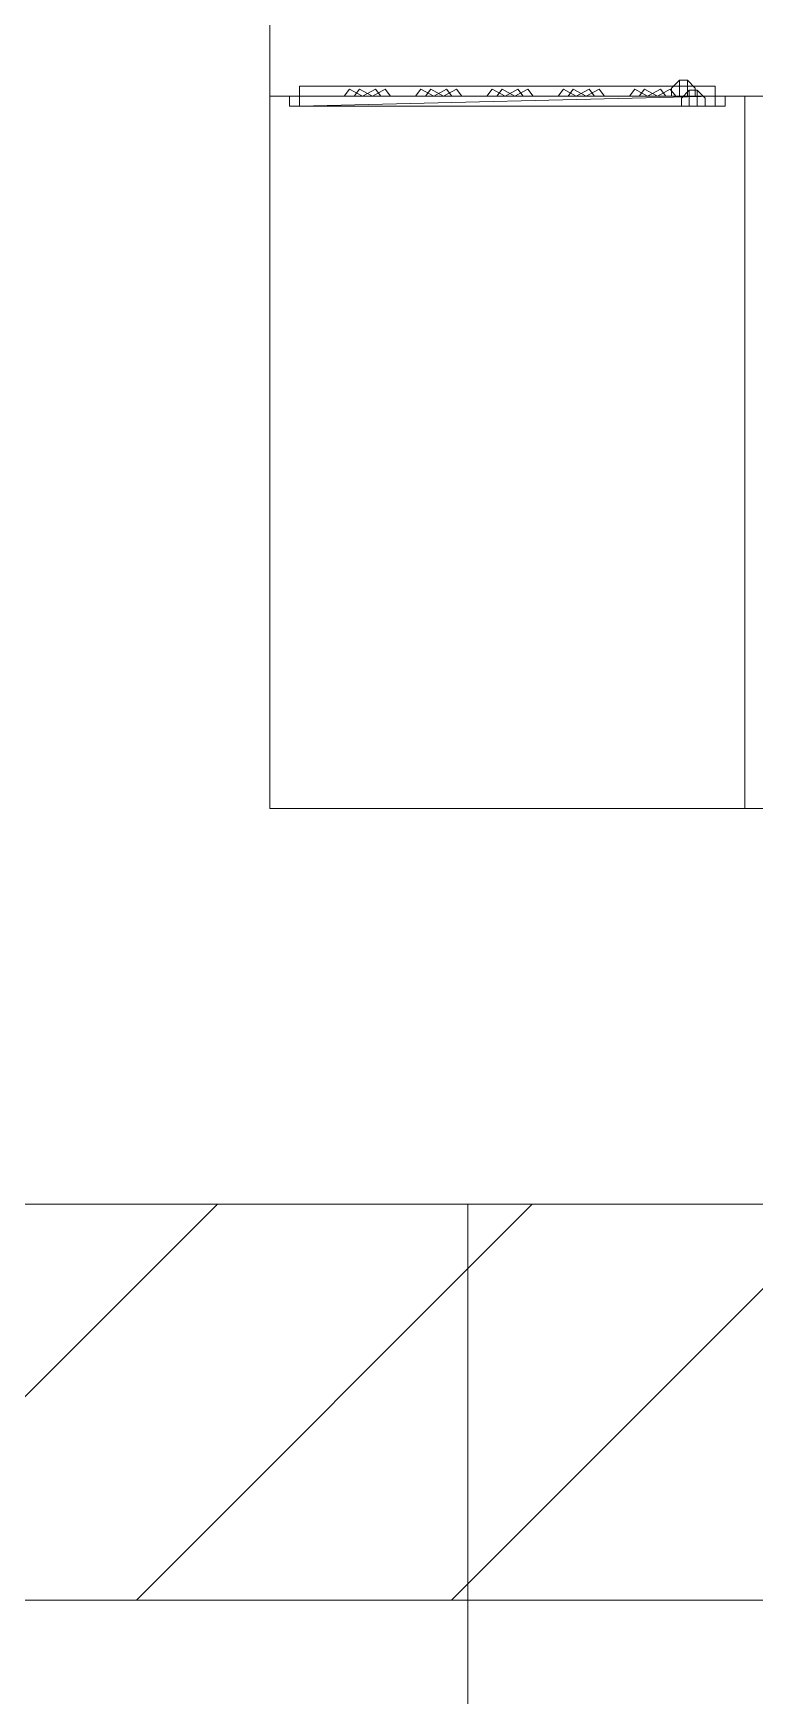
# Model space of a CAD drawing. Header units: inches. Extents: x 1913 to 24953, y -2945 to 1064.
# Drawn here: x 18458.99 to 18477.22, y -227 to -184.99 of the extents above; entities that cross this region are included whole.
import ezdxf

# ---------------------------------------------------------------- set-up
doc = ezdxf.new("R2010")
doc.units = ezdxf.units.IN
doc.header["$MEASUREMENT"] = 0
for name, color, linetype, lineweight in [('A-WALL', 113, 'Continuous', 13), ('G-IMPT', 8, 'Continuous', 9), ('Q-SPCQ', 91, 'Continuous', 9)]:
    doc.layers.add(name, color=color, linetype=linetype, lineweight=lineweight)

# ---------------------------------------------------------------- blocks, each defined once
blk = doc.blocks.new('Locker_Block_-_small_296 - 12ZLKR06_dwg-421959-FloorPlan')
at = {"layer": 'G-IMPT'}
for p, q in [((0, 36), (18, 36)), ((0, 36), (0, 24)), ((18, 36), (0, 36)), ((0, 36), (0, 24)), ((0, 24), (0, 36)), ((0, 36), (0, 36)), ((0, 36), (0, 24)), ((18, 36), (0, 36)), ((18, 36), (0, 36)), ((0, 36), (0, 36)), ((18, 36), (18, 24)), ((18, 36), (18, 24)), ((18, 36), (18, 36)), ((18, 36), (18, 36)), ((18, 36), (18, 35.5)), ((18, 36), (18, 35.5)), ((17.75, 35.5), (18, 35.5)), ((17.75, 35.5), (17.75, 24.5)), ((17.75, 24.5), (17.75, 35.5)), ((17.75, 35.5), (18, 35.5)), ((17.75, 35.25), (17.75, 35.5)), ((17.75, 35.5), (17.75, 24.5)), ((17.75, 35.5), (17.75, 35.25)), ((17.75, 35.5), (17.75, 35.25)), ((17.75, 35.25), (17.75, 35.5)), ((17.75, 35.25), (17.75, 35.5)), ((17.75, 35.5), (17.75, 35.25)), ((17.75, 35.5), (17.75, 35.25)), ((17.75, 35.5), (17.75, 35.25)), ((17.75, 35.25), (17.75, 35.5)), ((17.75, 35.25), (17.75, 35.5)), ((17.75, 35.25), (17.75, 35.5)), ((17.75, 35.5), (17.75, 35.25)), ((17.75, 35.5), (17.75, 35.25)), ((17.75, 35.25), (17.75, 35.5)), ((17.75, 35.5), (17.75, 24.5)), ((17.75, 35.5), (17.75, 24.5)), ((17.75, 35.5), (17.75, 24.5)), ((17.75, 35.5), (17.75, 35.25)), ((17.75, 35.5), (17.75, 35.25)), ((17.75, 35.5), (17.75, 24.5)), ((17.75, 24.5), (17.75, 35.5)), ((17.75, 35.5), (17.75, 24.5)), ((17.75, 24.5), (17.75, 35.5)), ((17.75, 24.5), (17.75, 35.5)), ((17.75, 24.5), (17.75, 35.5)), ((17.75, 35.5), (17.75, 35.25)), ((17.75, 35.5), (17.75, 35.25)), ((17.75, 35.5), (17.75, 24.5)), ((17.75, 35.5), (17.75, 24.5)), ((17.75, 35.25), (17.75, 35.5)), ((17.75, 35.5), (17.75, 35.5)), ((17.75, 35.5), (17.75, 35.25)), ((17.75, 35.5), (17.75, 35.25)), ((17.75, 35.5), (17.75, 35.5)), ((17.75, 35.5), (17.75, 35.25)), ((17.75, 35.25), (17.75, 35.5)), ((17.75, 35.5), (17.75, 35.5)), ((17.75, 35.5), (17.75, 35.25)), ((17.75, 35.25), (17.75, 35.5)), ((17.75, 35.25), (17.75, 35.5)), ((17.75, 35.5), (17.75, 35.5)), ((17.75, 35.25), (17.75, 35.5)), ((17.75, 35.25), (17.75, 35.5)), ((17.75, 35.5), (17.75, 35.5)), ((17.75, 35.5), (17.75, 35.5)), ((17.75, 35.5), (17.75, 35.25)), ((17.75, 35.25), (17.75, 35.5)), ((17.75, 35.5), (18, 35.5)), ((17.75, 35.5), (17.75, 35.5)), ((17.75, 35.5), (17.75, 35.5)), ((17.75, 35.5), (18, 35.5)), ((17.75, 35.5), (18, 35.5)), ((17.75, 35.5), (17.75, 35.5)), ((18, 35.5), (17.75, 35.5)), ((17.75, 35.5), (17.75, 35.5)), ((17.75, 35.5), (18, 35.5)), ((17.75, 35.5), (18, 35.5)), ((17.75, 35.5), (18, 35.5)), ((17.75, 35.5), (17.75, 35.5)), ((17.75, 35.5), (18, 35.5)), ((17.75, 35.5), (17.75, 35.5)), ((18, 35.5), (17.75, 35.5)), ((18, 35.5), (17.75, 35.5)), ((18, 35.5), (18, 24.5)), ((18, 35.5), (18, 24.5)), ((18, 35.5), (18, 35.5)), ((18, 35.5), (18, 35.5)), ((18, 35.5), (18, 35.5)), ((18, 35.5), (18, 35.5)), ((18, 35.5), (18, 35.5)), ((18, 35.5), (18, 35.5)), ((18, 35.5), (18, 35.5)), ((18, 35.5), (18, 24.5)), ((18, 35.5), (18, 24.5)), ((18, 35.5), (18, 35.5)), ((18, 35.5), (18, 24.5)), ((18, 35.5), (18, 24.5)), ((18, 35.5), (18, 35.5)), ((17.75, 24.75), (17.75, 35.25)), ((18, 35.25), (17.75, 35.25)), ((17.75, 24.75), (17.75, 35.25)), ((18, 35.25), (17.75, 35.25)), ((17.75, 24.75), (17.75, 35.25)), ((17.75, 35.25), (18, 35.25)), ((17.75, 35.25), (17.75, 24.75)), ((17.75, 35.25), (18, 35.25)), ((17.75, 24.75), (17.75, 35.25)), ((18, 35.25), (17.75, 35.25)), ((17.75, 24.75), (17.75, 35.25)), ((17.75, 35.25), (18, 35.25)), ((17.75, 35.25), (17.75, 24.75)), ((17.75, 35.25), (18, 35.25)), ((17.75, 35.25), (17.75, 24.75)), ((17.75, 35.25), (18, 35.25)), ((18, 35.25), (17.75, 35.25)), ((17.75, 24.75), (17.75, 35.25)), ((17.75, 24.75), (17.75, 35.25)), ((17.75, 35.25), (18, 35.25)), ((18, 35.25), (17.75, 35.25)), ((17.75, 35.25), (17.75, 24.75)), ((17.75, 35.25), (17.75, 24.75)), ((17.75, 35.25), (18, 35.25)), ((17.75, 24.75), (17.75, 35.25)), ((17.75, 35.25), (18, 35.25)), ((17.75, 35.25), (17.75, 24.75)), ((17.75, 35.25), (18, 24.75)), ((17.75, 35.25), (18, 24.75)), ((17.75, 35.25), (18, 35.25)), ((17.75, 24.75), (17.75, 35.25)), ((17.75, 24.75), (17.75, 35.25)), ((17.75, 24.75), (17.75, 35.25)), ((17.75, 24.75), (17.75, 35.25)), ((17.75, 24.75), (17.75, 35.25)), ((17.75, 24.75), (17.75, 35.25)), ((17.75, 24.75), (17.75, 35.25)), ((17.75, 35.25), (17.75, 24.75)), ((17.75, 35.25), (17.75, 24.75)), ((17.75, 24.75), (17.75, 35.25)), ((17.75, 35.25), (17.75, 24.75)), ((17.75, 35.25), (17.75, 24.75)), ((17.75, 24.75), (17.75, 35.25)), ((17.75, 24.75), (17.75, 35.25)), ((17.75, 35.25), (17.75, 24.75)), ((17.75, 35.25), (17.75, 35.25)), ((17.75, 35.25), (17.75, 35.25)), ((17.75, 35.25), (17.75, 35.25)), ((17.75, 35.25), (17.75, 35.25)), ((17.75, 35.25), (17.75, 35.25)), ((17.75, 35.25), (17.75, 35.25)), ((18, 35.25), (17.75, 35.25)), ((18, 35.25), (17.75, 35.25)), ((17.75, 35.25), (17.75, 35.25)), ((18, 35.25), (17.75, 35.25)), ((17.75, 35.25), (17.75, 35.25)), ((17.75, 35.25), (18, 35.25)), ((18, 35.25), (17.75, 35.25)), ((17.75, 35.25), (17.75, 35.25)), ((17.75, 35.25), (18, 35.25)), ((18, 35.25), (17.75, 35.25)), ((18, 35.25), (17.75, 35.25)), ((17.75, 35.25), (17.75, 35.25)), ((18, 35.25), (17.75, 35.25)), ((17.75, 35.25), (17.75, 35.25)), ((17.75, 35.25), (18, 35.25)), ((18, 35.25), (17.75, 35.25)), ((18, 35.25), (17.75, 35.25)), ((17.75, 35.25), (17.75, 35.25)), ((18.25, 35.25), (18, 35.25)), ((18, 35.25), (18, 24.75)), ((18, 24.75), (18, 35.25)), ((18, 24.75), (18, 35.25)), ((18, 24.75), (18, 35.25)), ((18, 24.75), (18, 35.25)), ((18, 24.75), (18, 35.25)), ((18, 24.75), (18, 35.25)), ((18, 24.75), (18, 35.25)), ((18, 24.75), (18, 35.25)), ((18, 35.25), (18, 24.75)), ((18, 24.75), (18, 35.25)), ((18, 35.25), (18, 24.75)), ((18, 24.75), (18, 35.25)), ((18, 24.75), (18, 35.25)), ((18, 24.75), (18, 35.25)), ((18, 35.25), (18, 35.25)), ((18, 35.25), (18, 35.25)), ((18, 35.25), (18, 35.25)), ((18, 35.25), (18, 35.25)), ((18, 35.25), (18, 35.25)), ((18, 35.25), (18, 35.25)), ((18, 35.25), (18, 24.75)), ((18, 35.25), (18, 35.25)), ((18, 24.75), (18, 35.25)), ((18, 24.75), (18, 35.25)), ((18, 24.75), (18, 35.25)), ((18, 35.25), (18, 35.25)), ((18, 35.25), (18, 24.75)), ((18, 35.25), (18, 35.25)), ((18, 24.75), (18, 35.25)), ((18, 24.75), (18, 35.25)), ((18, 24.75), (18, 35.25)), ((18, 35.25), (18, 35.25)), ((18, 24.75), (18, 35.25)), ((18, 24.75), (18, 35.25)), ((18, 35.25), (18, 35.25)), ((18, 24.75), (18, 35.25)), ((18, 24.75), (18, 35.25)), ((18, 35.25), (18, 35.25)), ((18.25, 24.75), (18.25, 35.25)), ((18, 33.656), (18, 34.116)), ((18, 33.656), (18, 34.116)), ((18, 34.116), (18.181, 33.982)), ((18, 34.116), (18.181, 33.982)), ((18, 33.656), (18, 34.116)), ((18.181, 33.982), (18, 34.116)), ((18, 34.116), (18.181, 33.982)), ((18, 34.116), (18, 33.656)), ((18.181, 33.982), (18, 34.116)), ((18.181, 33.982), (18, 34.116)), ((18, 33.656), (18, 34.116)), ((18, 34.116), (18, 33.656)), ((18, 33.656), (18, 34.116)), ((18.181, 33.982), (18, 34.116)), ((18, 34.116), (18.181, 33.982)), ((18, 34.116), (18, 33.656)), ((18.181, 33.982), (18, 34.116)), ((18.181, 33.982), (18, 34.116)), ((18, 34.116), (18, 34.116)), ((18, 34.116), (18.181, 33.982)), ((18, 34.116), (18, 34.116)), ((18.181, 33.982), (18, 34.116)), ((18, 34.116), (18.181, 33.982)), ((18, 34.116), (18, 34.116)), ((18.181, 33.982), (18, 34.116)), ((18.181, 33.982), (18, 34.116)), ((18.181, 33.982), (18, 34.116)), ((18, 34.116), (18, 34.116)), ((18, 33.656), (18.181, 33.982)), ((18, 33.656), (18.181, 33.982)), ((18, 33.656), (18.181, 33.982)), ((18.181, 33.982), (18, 33.656)), ((18.181, 33.982), (18, 33.656)), ((18.181, 33.982), (18, 33.656)), ((18, 33.656), (18.181, 33.982)), ((18.181, 33.982), (18, 33.656)), ((18, 33.407), (18, 33.866)), ((18, 33.866), (18.181, 33.732)), ((18, 33.866), (18.181, 33.732)), ((18, 33.866), (18, 33.407)), ((18, 33.407), (18, 33.866)), ((18.181, 33.732), (18, 33.866)), ((18, 33.866), (18.181, 33.732)), ((18, 33.866), (18, 33.407)), ((18.181, 33.732), (18, 33.866)), ((18.181, 33.732), (18, 33.866)), ((18, 33.866), (18, 33.866)), ((18, 33.866), (18.181, 33.732)), ((18, 33.866), (18, 33.866)), ((18.181, 33.732), (18, 33.866)), ((18, 33.407), (18.181, 33.732)), ((18.181, 33.732), (18, 33.407)), ((18, 33.407), (18.181, 33.732)), ((18.181, 33.732), (18, 33.407)), ((18, 33.196), (18, 33.656)), ((18, 33.196), (18, 33.656)), ((18, 33.656), (18, 33.196)), ((18, 33.196), (18, 33.656)), ((18, 33.656), (18, 33.196)), ((18, 33.656), (18, 33.196)), ((18, 33.656), (18, 33.196)), ((18, 33.656), (18, 33.196)), ((18.181, 33.331), (18, 33.656)), ((18.181, 33.331), (18, 33.656)), ((18, 33.656), (18.181, 33.331)), ((18, 33.656), (18.181, 33.331)), ((18, 33.656), (18.181, 33.331)), ((18, 33.656), (18.181, 33.331)), ((18, 33.656), (18.181, 33.331)), ((18, 33.656), (18.181, 33.331)), ((18, 33.656), (18, 33.656)), ((18, 33.656), (18, 33.656)), ((18, 33.656), (18, 33.656)), ((18, 33.656), (18, 33.656)), ((18.181, 33.982), (18.181, 33.982)), ((18.181, 33.982), (18.181, 33.982)), ((18.181, 33.982), (18.181, 33.982)), ((18.181, 33.982), (18.181, 33.982)), ((18.181, 33.982), (18.181, 33.982)), ((18.181, 33.982), (18.181, 33.982)), ((18.181, 33.982), (18.181, 33.982)), ((18.181, 33.982), (18.181, 33.982)), ((18.181, 33.732), (18.181, 33.732)), ((18.181, 33.732), (18.181, 33.732)), ((18.181, 33.732), (18.181, 33.732)), ((18.181, 33.732), (18.181, 33.732)), ((18, 33.407), (18, 32.946)), ((18, 32.946), (18, 33.407)), ((18, 33.407), (18, 32.946)), ((18, 32.946), (18, 33.407)), ((18, 33.407), (18.181, 33.082)), ((18.181, 33.082), (18, 33.407)), ((18, 33.407), (18.181, 33.082)), ((18, 33.407), (18.181, 33.082)), ((18, 33.407), (18, 33.407)), ((18, 33.407), (18, 33.407)), ((18, 33.196), (18.181, 33.331)), ((18, 33.196), (18.181, 33.331)), ((18, 33.196), (18.181, 33.331)), ((18.181, 33.331), (18, 33.196)), ((18, 33.196), (18.181, 33.331)), ((18.181, 33.331), (18, 33.196)), ((18, 33.196), (18.181, 33.331)), ((18.181, 33.331), (18, 33.196)), ((18.181, 33.331), (18, 33.196)), ((18.181, 33.331), (18, 33.196)), ((18, 33.196), (18.181, 33.331)), ((18.181, 33.331), (18, 33.196)), ((18, 33.196), (18.181, 33.331)), ((18.181, 33.331), (18, 33.196)), ((18.181, 33.331), (18, 33.196)), ((18.181, 33.331), (18, 33.196)), ((18, 33.196), (18, 33.196)), ((18, 33.196), (18, 33.196)), ((18, 33.196), (18, 33.196)), ((18, 33.196), (18, 33.196)), ((18.181, 33.331), (18.181, 33.331)), ((18.181, 33.331), (18.181, 33.331)), ((18.181, 33.331), (18.181, 33.331)), ((18.181, 33.331), (18.181, 33.331)), ((18.181, 33.331), (18.181, 33.331)), ((18.181, 33.331), (18.181, 33.331)), ((18.181, 33.331), (18.181, 33.331)), ((18.181, 33.331), (18.181, 33.331)), ((18, 32.946), (18.181, 33.082)), ((18.181, 33.082), (18, 32.946)), ((18, 32.946), (18.181, 33.082)), ((18, 32.946), (18.181, 33.082)), ((18, 32.946), (18.181, 33.082)), ((18.181, 33.082), (18, 32.946)), ((18.181, 33.082), (18, 32.946)), ((18.181, 33.082), (18, 32.946)), ((18, 32.946), (18, 32.946)), ((18, 32.946), (18, 32.946)), ((18.181, 33.082), (18.181, 33.082)), ((18.181, 33.082), (18.181, 33.082)), ((18.181, 33.082), (18.181, 33.082)), ((18.181, 33.082), (18.181, 33.082)), ((18, 31.856), (18, 32.316)), ((18, 31.856), (18, 32.316)), ((18, 32.316), (18.181, 32.182)), ((18, 32.316), (18.181, 32.182)), ((18, 32.316), (18.181, 32.182)), ((18, 32.316), (18, 31.856)), ((18.181, 32.182), (18, 32.316)), ((18, 32.316), (18, 31.856)), ((18, 32.316), (18.181, 32.182)), ((18, 32.316), (18, 31.856)), ((18, 32.316), (18.181, 32.182)), ((18, 32.316), (18, 31.856)), ((18, 32.316), (18.181, 32.182)), ((18, 32.316), (18, 31.856)), ((18.181, 32.182), (18, 32.316)), ((18, 32.316), (18, 31.856)), ((18, 32.316), (18.181, 32.182)), ((18, 32.316), (18, 32.316)), ((18.181, 32.182), (18, 32.316)), ((18, 32.316), (18.181, 32.182)), ((18, 32.316), (18, 32.316)), ((18.181, 32.182), (18, 32.316)), ((18, 32.316), (18.181, 32.182)), ((18, 32.316), (18, 32.316)), ((18.181, 32.182), (18, 32.316)), ((18.181, 32.182), (18, 32.316)), ((18.181, 32.182), (18, 32.316)), ((18, 32.316), (18, 32.316)), ((18, 31.856), (18.181, 32.182)), ((18, 31.856), (18.181, 32.182)), ((18.181, 32.182), (18, 31.856)), ((18.181, 32.182), (18, 31.856)), ((18.181, 32.182), (18, 31.856)), ((18.181, 32.182), (18, 31.856)), ((18.181, 32.182), (18, 31.856)), ((18.181, 32.182), (18, 31.856)), ((18, 32.066), (18, 31.607)), ((18, 32.066), (18.181, 31.932)), ((18, 31.607), (18, 32.066)), ((18.181, 31.932), (18, 32.066)), ((18, 32.066), (18.181, 31.932)), ((18, 32.066), (18, 31.607)), ((18.181, 31.932), (18, 32.066)), ((18, 32.066), (18, 31.607)), ((18, 32.066), (18, 32.066)), ((18, 32.066), (18.181, 31.932)), ((18, 32.066), (18.181, 31.932)), ((18, 32.066), (18, 32.066)), ((18, 32.066), (18.181, 31.932)), ((18, 32.066), (18.181, 31.932)), ((18, 31.607), (18.181, 31.932)), ((18, 31.607), (18.181, 31.932)), ((18.181, 31.932), (18, 31.607)), ((18.181, 31.932), (18, 31.607)), ((18.181, 32.182), (18.181, 32.182)), ((18.181, 32.182), (18.181, 32.182)), ((18.181, 32.182), (18.181, 32.182)), ((18.181, 32.182), (18.181, 32.182)), ((18.181, 32.182), (18.181, 32.182)), ((18.181, 32.182), (18.181, 32.182)), ((18.181, 32.182), (18.181, 32.182)), ((18.181, 32.182), (18.181, 32.182)), ((18.181, 31.932), (18.181, 31.932)), ((18.181, 31.932), (18.181, 31.932)), ((18.181, 31.932), (18.181, 31.932)), ((18.181, 31.932), (18.181, 31.932)), ((18, 31.396), (18, 31.856)), ((18, 31.396), (18, 31.856)), ((18, 31.396), (18, 31.856)), ((18, 31.856), (18, 31.396)), ((18, 31.396), (18, 31.856)), ((18, 31.396), (18, 31.856)), ((18, 31.396), (18, 31.856)), ((18, 31.856), (18, 31.396)), ((18.181, 31.531), (18, 31.856)), ((18, 31.856), (18.181, 31.531)), ((18, 31.856), (18.181, 31.531)), ((18.181, 31.531), (18, 31.856)), ((18, 31.856), (18.181, 31.531)), ((18.181, 31.531), (18, 31.856)), ((18.181, 31.531), (18, 31.856)), ((18, 31.856), (18.181, 31.531)), ((18, 31.856), (18, 31.856)), ((18, 31.856), (18, 31.856)), ((18, 31.856), (18, 31.856)), ((18, 31.856), (18, 31.856)), ((18, 31.607), (18, 31.146)), ((18, 31.607), (18, 31.146)), ((18, 31.146), (18, 31.607)), ((18, 31.146), (18, 31.607)), ((18, 31.607), (18.181, 31.282)), ((18, 31.607), (18.181, 31.282)), ((18.181, 31.282), (18, 31.607)), ((18.181, 31.282), (18, 31.607)), ((18, 31.607), (18, 31.607)), ((18, 31.607), (18, 31.607)), ((18, 31.396), (18.181, 31.531)), ((18, 31.396), (18.181, 31.531)), ((18, 31.396), (18.181, 31.531)), ((18.181, 31.531), (18, 31.396)), ((18, 31.396), (18.181, 31.531)), ((18, 31.396), (18.181, 31.531)), ((18, 31.396), (18.181, 31.531)), ((18.181, 31.531), (18, 31.396)), ((18, 31.396), (18.181, 31.531)), ((18.181, 31.531), (18, 31.396)), ((18.181, 31.531), (18, 31.396)), ((18.181, 31.531), (18, 31.396)), ((18, 31.396), (18.181, 31.531)), ((18.181, 31.531), (18, 31.396)), ((18.181, 31.531), (18, 31.396)), ((18.181, 31.531), (18, 31.396)), ((18.181, 31.531), (18.181, 31.531)), ((18.181, 31.531), (18.181, 31.531)), ((18.181, 31.531), (18.181, 31.531)), ((18.181, 31.531), (18.181, 31.531)), ((18.181, 31.531), (18.181, 31.531)), ((18.181, 31.531), (18.181, 31.531)), ((18.181, 31.531), (18.181, 31.531)), ((18.181, 31.531), (18.181, 31.531)), ((18, 31.396), (18, 31.396)), ((18, 31.396), (18, 31.396)), ((18, 31.396), (18, 31.396)), ((18, 31.396), (18, 31.396)), ((18, 31.146), (18.181, 31.282)), ((18, 31.146), (18.181, 31.282)), ((18, 31.146), (18.181, 31.282)), ((18, 31.146), (18.181, 31.282)), ((18.181, 31.282), (18, 31.146)), ((18.181, 31.282), (18, 31.146)), ((18.181, 31.282), (18, 31.146)), ((18.181, 31.282), (18, 31.146)), ((18, 31.146), (18, 31.146)), ((18, 31.146), (18, 31.146)), ((18.181, 31.282), (18.181, 31.282)), ((18.181, 31.282), (18.181, 31.282)), ((18.181, 31.282), (18.181, 31.282)), ((18.181, 31.282), (18.181, 31.282)), ((18, 30.056), (18, 30.516)), ((18, 30.056), (18, 30.516)), ((18, 30.516), (18.181, 30.382)), ((18, 30.516), (18.181, 30.382)), ((18, 30.056), (18, 30.516)), ((18, 30.516), (18.181, 30.382)), ((18, 30.056), (18, 30.516)), ((18.181, 30.382), (18, 30.516)), ((18, 30.056), (18, 30.516)), ((18, 30.056), (18, 30.516)), ((18, 30.516), (18.181, 30.382)), ((18.181, 30.382), (18, 30.516)), ((18, 30.056), (18, 30.516)), ((18, 30.516), (18.181, 30.382)), ((18, 30.516), (18, 30.056)), ((18.181, 30.382), (18, 30.516)), ((18.181, 30.382), (18, 30.516)), ((18.181, 30.382), (18, 30.516)), ((18, 30.516), (18, 30.516)), ((18.181, 30.382), (18, 30.516)), ((18.181, 30.382), (18, 30.516)), ((18, 30.516), (18, 30.516)), ((18, 30.516), (18.181, 30.382)), ((18, 30.516), (18, 30.516)), ((18.181, 30.382), (18, 30.516)), ((18.181, 30.382), (18, 30.516)), ((18.181, 30.382), (18, 30.516)), ((18, 30.516), (18, 30.516)), ((18, 30.056), (18.181, 30.382)), ((18, 30.056), (18.181, 30.382)), ((18, 30.056), (18.181, 30.382)), ((18, 30.056), (18.181, 30.382)), ((18, 30.056), (18.181, 30.382)), ((18, 30.056), (18.181, 30.382)), ((18, 30.056), (18.181, 30.382)), ((18.181, 30.382), (18, 30.056)), ((18, 29.807), (18, 30.266)), ((18, 29.807), (18, 30.266)), ((18, 30.266), (18.181, 30.132)), ((18, 30.266), (18.181, 30.132)), ((18, 30.266), (18.181, 30.132)), ((18, 30.266), (18, 29.807)), ((18, 29.807), (18, 30.266)), ((18, 30.266), (18.181, 30.132)), ((18, 30.266), (18.181, 30.132)), ((18, 30.266), (18, 30.266)), ((18.181, 30.132), (18, 30.266)), ((18.181, 30.132), (18, 30.266)), ((18.181, 30.132), (18, 30.266)), ((18, 30.266), (18, 30.266)), ((18.181, 30.382), (18.181, 30.382)), ((18.181, 30.382), (18.181, 30.382)), ((18.181, 30.382), (18.181, 30.382)), ((18.181, 30.382), (18.181, 30.382)), ((18.181, 30.382), (18.181, 30.382)), ((18.181, 30.382), (18.181, 30.382)), ((18.181, 30.382), (18.181, 30.382)), ((18.181, 30.382), (18.181, 30.382)), ((18, 29.807), (18.181, 30.132)), ((18, 29.807), (18.181, 30.132)), ((18, 29.807), (18.181, 30.132)), ((18.181, 30.132), (18, 29.807)), ((18, 29.596), (18, 30.056)), ((18, 29.596), (18, 30.056)), ((18, 30.056), (18, 29.596)), ((18, 29.596), (18, 30.056)), ((18, 29.596), (18, 30.056)), ((18, 29.596), (18, 30.056)), ((18, 30.056), (18, 29.596)), ((18, 29.596), (18, 30.056)), ((18.181, 29.731), (18, 30.056)), ((18, 30.056), (18.181, 29.731)), ((18, 30.056), (18.181, 29.731)), ((18.181, 29.731), (18, 30.056)), ((18.181, 29.731), (18, 30.056)), ((18.181, 29.731), (18, 30.056)), ((18, 30.056), (18.181, 29.731)), ((18.181, 29.731), (18, 30.056)), ((18, 30.056), (18, 30.056)), ((18, 30.056), (18, 30.056)), ((18, 30.056), (18, 30.056)), ((18, 30.056), (18, 30.056)), ((18.181, 30.132), (18.181, 30.132)), ((18.181, 30.132), (18.181, 30.132)), ((18.181, 30.132), (18.181, 30.132)), ((18.181, 30.132), (18.181, 30.132)), ((18, 29.807), (18, 29.346)), ((18, 29.346), (18, 29.807)), ((18, 29.346), (18, 29.807)), ((18, 29.346), (18, 29.807)), ((18, 29.807), (18.181, 29.482)), ((18.181, 29.482), (18, 29.807)), ((18.181, 29.482), (18, 29.807)), ((18.181, 29.482), (18, 29.807)), ((18, 29.807), (18, 29.807)), ((18, 29.807), (18, 29.807)), ((18, 29.596), (18.181, 29.731)), ((18, 29.596), (18.181, 29.731)), ((18.181, 29.731), (18, 29.596)), ((18, 29.596), (18.181, 29.731)), ((18, 29.596), (18.181, 29.731)), ((18, 29.596), (18.181, 29.731)), ((18.181, 29.731), (18, 29.596)), ((18, 29.596), (18.181, 29.731)), ((18, 29.596), (18.181, 29.731)), ((18.181, 29.731), (18, 29.596)), ((18, 29.596), (18.181, 29.731)), ((18, 29.596), (18.181, 29.731)), ((18, 29.596), (18.181, 29.731)), ((18.181, 29.731), (18, 29.596)), ((18, 29.596), (18.181, 29.731)), ((18.181, 29.731), (18, 29.596)), ((18, 29.596), (18, 29.596)), ((18, 29.596), (18, 29.596)), ((18, 29.596), (18, 29.596)), ((18, 29.596), (18, 29.596)), ((18.181, 29.482), (18, 29.346)), ((18, 29.346), (18.181, 29.482)), ((18.181, 29.482), (18, 29.346)), ((18, 29.346), (18.181, 29.482)), ((18.181, 29.482), (18, 29.346)), ((18.181, 29.482), (18, 29.346)), ((18, 29.346), (18.181, 29.482)), ((18, 29.346), (18.181, 29.482)), ((18.181, 29.731), (18.181, 29.731)), ((18.181, 29.731), (18.181, 29.731)), ((18.181, 29.731), (18.181, 29.731)), ((18.181, 29.731), (18.181, 29.731)), ((18.181, 29.731), (18.181, 29.731)), ((18.181, 29.731), (18.181, 29.731)), ((18.181, 29.731), (18.181, 29.731)), ((18.181, 29.731), (18.181, 29.731)), ((18.181, 29.482), (18.181, 29.482)), ((18.181, 29.482), (18.181, 29.482)), ((18.181, 29.482), (18.181, 29.482)), ((18.181, 29.482), (18.181, 29.482)), ((18, 29.346), (18, 29.346)), ((18, 29.346), (18, 29.346)), ((18, 28.256), (18, 28.716)), ((18, 28.256), (18, 28.716)), ((18, 28.716), (18.181, 28.582)), ((18, 28.716), (18.181, 28.582)), ((18, 28.716), (18, 28.256)), ((18, 28.716), (18.181, 28.582)), ((18, 28.256), (18, 28.716)), ((18, 28.716), (18.181, 28.582)), ((18, 28.716), (18, 28.256)), ((18, 28.716), (18.181, 28.582)), ((18, 28.256), (18, 28.716)), ((18, 28.716), (18.181, 28.582)), ((18, 28.716), (18.181, 28.582)), ((18, 28.716), (18, 28.256)), ((18, 28.256), (18, 28.716)), ((18, 28.716), (18.181, 28.582)), ((18, 28.716), (18.181, 28.582)), ((18, 28.716), (18, 28.716)), ((18.181, 28.582), (18, 28.716)), ((18.181, 28.582), (18, 28.716)), ((18.181, 28.582), (18, 28.716)), ((18, 28.716), (18, 28.716)), ((18, 28.716), (18.181, 28.582)), ((18, 28.716), (18, 28.716)), ((18, 28.716), (18.181, 28.582)), ((18.181, 28.582), (18, 28.716)), ((18.181, 28.582), (18, 28.716)), ((18, 28.716), (18, 28.716)), ((18, 28.256), (18.181, 28.582)), ((18, 28.256), (18.181, 28.582)), ((18, 28.256), (18.181, 28.582)), ((18, 28.256), (18.181, 28.582)), ((18, 28.256), (18.181, 28.582)), ((18, 28.256), (18.181, 28.582)), ((18, 28.256), (18.181, 28.582)), ((18.181, 28.582), (18, 28.256)), ((18.181, 28.582), (18.181, 28.582)), ((18.181, 28.582), (18.181, 28.582)), ((18.181, 28.582), (18.181, 28.582)), ((18.181, 28.582), (18.181, 28.582)), ((18.181, 28.582), (18.181, 28.582)), ((18.181, 28.582), (18.181, 28.582)), ((18.181, 28.582), (18.181, 28.582)), ((18.181, 28.582), (18.181, 28.582)), ((18, 28.466), (18, 28.007)), ((18, 28.466), (18.181, 28.332)), ((18, 28.007), (18, 28.466)), ((18.181, 28.332), (18, 28.466)), ((18, 28.466), (18, 28.007)), ((18, 28.466), (18.181, 28.332)), ((18, 28.466), (18.181, 28.332)), ((18, 28.466), (18, 28.007)), ((18.181, 28.332), (18, 28.466)), ((18.181, 28.332), (18, 28.466)), ((18, 28.466), (18, 28.466)), ((18.181, 28.332), (18, 28.466)), ((18.181, 28.332), (18, 28.466)), ((18, 28.466), (18, 28.466)), ((18, 28.007), (18.181, 28.332)), ((18, 28.007), (18.181, 28.332)), ((18, 28.007), (18.181, 28.332)), ((18.181, 28.332), (18, 28.007)), ((18, 27.796), (18, 28.256)), ((18, 27.796), (18, 28.256)), ((18, 27.796), (18, 28.256)), ((18, 27.796), (18, 28.256)), ((18, 27.796), (18, 28.256)), ((18, 27.796), (18, 28.256)), ((18, 27.796), (18, 28.256)), ((18, 28.256), (18, 27.796)), ((18, 28.256), (18.181, 27.931)), ((18, 28.256), (18.181, 27.931)), ((18.181, 27.931), (18, 28.256)), ((18.181, 27.931), (18, 28.256)), ((18, 28.256), (18.181, 27.931)), ((18.181, 27.931), (18, 28.256)), ((18, 28.256), (18.181, 27.931)), ((18.181, 27.931), (18, 28.256)), ((18, 28.256), (18, 28.256)), ((18, 28.256), (18, 28.256)), ((18, 28.256), (18, 28.256)), ((18, 28.256), (18, 28.256)), ((18.181, 28.332), (18.181, 28.332)), ((18.181, 28.332), (18.181, 28.332)), ((18.181, 28.332), (18.181, 28.332)), ((18.181, 28.332), (18.181, 28.332)), ((18, 27.546), (18, 28.007)), ((18, 28.007), (18, 27.546)), ((18, 27.546), (18, 28.007)), ((18, 27.546), (18, 28.007)), ((18.181, 27.682), (18, 28.007)), ((18, 28.007), (18.181, 27.682)), ((18.181, 27.682), (18, 28.007)), ((18.181, 27.682), (18, 28.007)), ((18, 28.007), (18, 28.007)), ((18, 28.007), (18, 28.007)), ((18, 27.796), (18.181, 27.931)), ((18, 27.796), (18.181, 27.931)), ((18, 27.796), (18.181, 27.931)), ((18.181, 27.931), (18, 27.796)), ((18, 27.796), (18.181, 27.931)), ((18.181, 27.931), (18, 27.796)), ((18, 27.796), (18.181, 27.931)), ((18.181, 27.931), (18, 27.796)), ((18, 27.796), (18.181, 27.931)), ((18, 27.796), (18.181, 27.931)), ((18, 27.796), (18.181, 27.931)), ((18, 27.796), (18.181, 27.931)), ((18.181, 27.931), (18, 27.796)), ((18.181, 27.931), (18, 27.796)), ((18, 27.796), (18.181, 27.931)), ((18.181, 27.931), (18, 27.796)), ((18, 27.796), (18, 27.796)), ((18, 27.796), (18, 27.796)), ((18, 27.796), (18, 27.796)), ((18, 27.796), (18, 27.796)), ((18.181, 27.931), (18.181, 27.931)), ((18.181, 27.931), (18.181, 27.931)), ((18.181, 27.931), (18.181, 27.931)), ((18.181, 27.931), (18.181, 27.931)), ((18.181, 27.931), (18.181, 27.931)), ((18.181, 27.931), (18.181, 27.931)), ((18.181, 27.931), (18.181, 27.931)), ((18.181, 27.931), (18.181, 27.931)), ((18, 27.546), (18.181, 27.682)), ((18, 27.546), (18.181, 27.682)), ((18, 27.546), (18.181, 27.682)), ((18.181, 27.682), (18, 27.546)), ((18.181, 27.682), (18, 27.546)), ((18.181, 27.682), (18, 27.546)), ((18, 27.546), (18.181, 27.682)), ((18.181, 27.682), (18, 27.546)), ((18, 27.546), (18, 27.546)), ((18, 27.546), (18, 27.546)), ((18.181, 27.682), (18.181, 27.682)), ((18.181, 27.682), (18.181, 27.682)), ((18.181, 27.682), (18.181, 27.682)), ((18.181, 27.682), (18.181, 27.682)), ((18, 26.916), (18, 26.456)), ((18, 26.916), (18.181, 26.782)), ((18, 26.916), (18, 26.456)), ((18, 26.916), (18.181, 26.782)), ((18, 26.456), (18, 26.916)), ((18, 26.916), (18.181, 26.782)), ((18, 26.456), (18, 26.916)), ((18.181, 26.782), (18, 26.916)), ((18, 26.456), (18, 26.916)), ((18, 26.456), (18, 26.916)), ((18, 26.916), (18.181, 26.782)), ((18.181, 26.782), (18, 26.916)), ((18, 26.916), (18.181, 26.782)), ((18, 26.916), (18, 26.456)), ((18, 26.456), (18, 26.916)), ((18.181, 26.782), (18, 26.916)), ((18.181, 26.782), (18, 26.916)), ((18.181, 26.782), (18, 26.916)), ((18, 26.916), (18, 26.916)), ((18, 26.916), (18.181, 26.782)), ((18, 26.916), (18, 26.916)), ((18.181, 26.782), (18, 26.916)), ((18, 26.916), (18.181, 26.782)), ((18, 26.916), (18, 26.916)), ((18.181, 26.782), (18, 26.916)), ((18.181, 26.782), (18, 26.916)), ((18.181, 26.782), (18, 26.916)), ((18, 26.916), (18, 26.916)), ((18, 26.456), (18.181, 26.782)), ((18, 26.456), (18.181, 26.782)), ((18, 26.456), (18.181, 26.782)), ((18, 26.456), (18.181, 26.782)), ((18, 26.456), (18.181, 26.782)), ((18, 26.456), (18.181, 26.782)), ((18.181, 26.782), (18, 26.456)), ((18, 26.456), (18.181, 26.782)), ((18, 26.207), (18, 26.666)), ((18, 26.666), (18.181, 26.532)), ((18, 26.207), (18, 26.666)), ((18.181, 26.532), (18, 26.666)), ((18, 26.207), (18, 26.666)), ((18, 26.666), (18.181, 26.532)), ((18, 26.207), (18, 26.666)), ((18.181, 26.532), (18, 26.666)), ((18, 26.666), (18.181, 26.532)), ((18, 26.666), (18, 26.666)), ((18.181, 26.532), (18, 26.666)), ((18.181, 26.532), (18, 26.666)), ((18.181, 26.532), (18, 26.666)), ((18, 26.666), (18, 26.666)), ((18, 26.207), (18.181, 26.532)), ((18, 26.207), (18.181, 26.532)), ((18, 26.207), (18.181, 26.532)), ((18, 26.207), (18.181, 26.532)), ((18.181, 26.782), (18.181, 26.782)), ((18.181, 26.782), (18.181, 26.782)), ((18.181, 26.782), (18.181, 26.782)), ((18.181, 26.782), (18.181, 26.782)), ((18.181, 26.782), (18.181, 26.782)), ((18.181, 26.782), (18.181, 26.782)), ((18.181, 26.782), (18.181, 26.782)), ((18.181, 26.782), (18.181, 26.782)), ((18.181, 26.532), (18.181, 26.532)), ((18.181, 26.532), (18.181, 26.532)), ((18.181, 26.532), (18.181, 26.532)), ((18.181, 26.532), (18.181, 26.532)), ((18, 25.996), (18, 26.456)), ((18, 25.996), (18, 26.456)), ((18, 26.456), (18, 25.996)), ((18, 25.996), (18, 26.456)), ((18, 26.456), (18, 25.996)), ((18, 26.456), (18, 25.996)), ((18, 25.996), (18, 26.456)), ((18, 25.996), (18, 26.456)), ((18.181, 26.131), (18, 26.456)), ((18.181, 26.131), (18, 26.456)), ((18, 26.456), (18.181, 26.131)), ((18.181, 26.131), (18, 26.456)), ((18, 26.456), (18.181, 26.131)), ((18.181, 26.131), (18, 26.456)), ((18.181, 26.131), (18, 26.456)), ((18.181, 26.131), (18, 26.456)), ((18, 26.456), (18, 26.456)), ((18, 26.456), (18, 26.456)), ((18, 26.456), (18, 26.456)), ((18, 26.456), (18, 26.456)), ((18, 26.207), (18, 25.746)), ((18, 25.746), (18, 26.207)), ((18, 25.746), (18, 26.207)), ((18, 25.746), (18, 26.207)), ((18, 26.207), (18.181, 25.882)), ((18.181, 25.882), (18, 26.207)), ((18.181, 25.882), (18, 26.207)), ((18.181, 25.882), (18, 26.207)), ((18, 26.207), (18, 26.207)), ((18, 26.207), (18, 26.207)), ((18, 25.996), (18.181, 26.131)), ((18, 25.996), (18.181, 26.131)), ((18.181, 26.131), (18, 25.996)), ((18.181, 26.131), (18, 25.996)), ((18.181, 26.131), (18, 25.996)), ((18.181, 26.131), (18, 25.996)), ((18.181, 26.131), (18, 25.996)), ((18, 25.996), (18.181, 26.131)), ((18, 25.996), (18.181, 26.131)), ((18, 25.996), (18.181, 26.131)), ((18, 25.996), (18.181, 26.131)), ((18.181, 26.131), (18, 25.996)), ((18.181, 26.131), (18, 25.996)), ((18.181, 26.131), (18, 25.996)), ((18, 25.996), (18.181, 26.131)), ((18, 25.996), (18.181, 26.131)), ((18.181, 26.131), (18.181, 26.131)), ((18.181, 26.131), (18.181, 26.131)), ((18.181, 26.131), (18.181, 26.131)), ((18.181, 26.131), (18.181, 26.131)), ((18.181, 26.131), (18.181, 26.131)), ((18.181, 26.131), (18.181, 26.131)), ((18.181, 26.131), (18.181, 26.131)), ((18.181, 26.131), (18.181, 26.131)), ((18, 25.996), (18, 25.996)), ((18, 25.996), (18, 25.996)), ((18, 25.996), (18, 25.996)), ((18, 25.996), (18, 25.996)), ((18.181, 25.882), (18, 25.746)), ((18, 25.746), (18.181, 25.882)), ((18, 25.746), (18.181, 25.882)), ((18, 25.746), (18.181, 25.882)), ((18, 25.746), (18.181, 25.882)), ((18.181, 25.882), (18, 25.746)), ((18, 25.746), (18.181, 25.882)), ((18.181, 25.882), (18, 25.746)), ((18, 25.652), (18, 25.853)), ((18, 25.652), (18, 25.853)), ((18, 25.853), (18, 25.853)), ((18, 25.652), (18, 25.853)), ((18, 25.853), (18, 25.652)), ((18, 25.853), (18, 25.853)), ((18, 25.652), (18, 25.853)), ((18, 25.853), (18, 25.853)), ((18, 25.853), (18, 25.652)), ((18, 25.853), (18, 25.853)), ((18, 25.853), (18, 25.652)), ((18, 25.853), (18, 25.652)), ((18.2, 25.853), (18, 25.853)), ((18.2, 25.853), (18, 25.853)), ((18.2, 25.853), (18, 25.853)), ((18.2, 25.853), (18, 25.853)), ((18.2, 25.853), (18, 25.853)), ((18, 25.853), (18.2, 25.853)), ((18, 25.853), (18.2, 25.853)), ((18, 25.853), (18.2, 25.853)), ((18, 25.746), (18, 25.746)), ((18, 25.746), (18, 25.746)), ((18, 25.652), (18, 25.452)), ((18, 25.652), (18, 25.452)), ((18, 25.652), (18, 25.452)), ((18, 25.452), (18, 25.652)), ((18, 25.452), (18, 25.652)), ((18, 25.452), (18, 25.652)), ((18, 25.652), (18, 25.452)), ((18, 25.452), (18, 25.652)), ((18.402, 25.652), (18, 25.652)), ((18, 25.652), (18.402, 25.652)), ((18, 25.652), (18.402, 25.652)), ((18, 25.652), (18.402, 25.652)), ((18.402, 25.652), (18, 25.652)), ((18, 25.652), (18.402, 25.652)), ((18.402, 25.652), (18, 25.652)), ((18, 25.652), (18.402, 25.652)), ((18.181, 25.882), (18.181, 25.882)), ((18.181, 25.882), (18.181, 25.882)), ((18.181, 25.882), (18.181, 25.882)), ((18.181, 25.882), (18.181, 25.882)), ((18.402, 25.652), (18.2, 25.853)), ((18.2, 25.853), (18.402, 25.652)), ((18.2, 25.853), (18.402, 25.652)), ((18.2, 25.853), (18.402, 25.652)), ((18.402, 25.652), (18.2, 25.853)), ((18.2, 25.853), (18.402, 25.652)), ((18.402, 25.652), (18.2, 25.853)), ((18.2, 25.853), (18.402, 25.652)), ((18.2, 25.853), (18.2, 25.853)), ((18.2, 25.853), (18.2, 25.853)), ((18.2, 25.853), (18.2, 25.853)), ((18.2, 25.853), (18.2, 25.853)), ((18.402, 25.652), (18.402, 25.452)), ((18.402, 25.452), (18.402, 25.652)), ((18.402, 25.452), (18.402, 25.652)), ((18.402, 25.452), (18.402, 25.652)), ((18.402, 25.452), (18.402, 25.652)), ((18.402, 25.652), (18.402, 25.452)), ((18.402, 25.652), (18.402, 25.452)), ((18.402, 25.652), (18.402, 25.452)), ((18.402, 25.652), (18.402, 25.652)), ((18.402, 25.652), (18.402, 25.652)), ((18.402, 25.652), (18.402, 25.652)), ((18.402, 25.652), (18.402, 25.652)), ((17.75, 25.403), (17.75, 25.603)), ((17.75, 25.603), (17.75, 25.603)), ((17.75, 25.403), (17.75, 25.603)), ((17.75, 25.603), (17.75, 25.403)), ((17.75, 25.603), (17.75, 25.603)), ((17.75, 25.403), (17.75, 25.603)), ((17.951, 25.603), (17.75, 25.603)), ((17.75, 25.603), (17.951, 25.603)), ((17.75, 25.603), (17.951, 25.603)), ((17.951, 25.603), (17.75, 25.603)), ((17.75, 25.202), (17.75, 25.403)), ((17.75, 25.202), (17.75, 25.403)), ((17.75, 25.202), (17.75, 25.403)), ((17.75, 25.202), (17.75, 25.403)), ((18.152, 25.403), (17.75, 25.403)), ((18.152, 25.403), (17.75, 25.403)), ((18.152, 25.403), (17.75, 25.403)), ((18.152, 25.403), (17.75, 25.403)), ((18.152, 25.403), (17.951, 25.603)), ((18.152, 25.403), (17.951, 25.603)), ((18.152, 25.403), (17.951, 25.603)), ((18.152, 25.403), (17.951, 25.603)), ((17.951, 25.603), (17.951, 25.603)), ((17.951, 25.603), (17.951, 25.603)), ((18, 25.252), (18, 25.452)), ((18, 25.252), (18, 25.452)), ((18, 25.452), (18, 25.252)), ((18, 25.252), (18, 25.452)), ((18, 25.452), (18, 25.252)), ((18, 25.452), (18, 25.252)), ((18, 25.452), (18, 25.252)), ((18, 25.252), (18, 25.452)), ((18.402, 25.452), (18, 25.452)), ((18.402, 25.452), (18, 25.452)), ((18.402, 25.452), (18, 25.452)), ((18.402, 25.452), (18, 25.452)), ((18.402, 25.452), (18, 25.452)), ((18, 25.452), (18.402, 25.452)), ((18, 25.452), (18.402, 25.452)), ((18, 25.452), (18.402, 25.452)), ((18, 25.252), (18, 25.252)), ((18, 25.252), (18, 25.252)), ((18, 25.252), (18, 25.252)), ((18, 25.252), (18, 25.252)), ((18, 25.252), (18.2, 25.252)), ((18.2, 25.252), (18, 25.252)), ((18.2, 25.252), (18, 25.252)), ((18, 25.252), (18.2, 25.252)), ((18.2, 25.252), (18, 25.252)), ((18, 25.252), (18.2, 25.252)), ((18, 25.252), (18.2, 25.252)), ((18, 25.252), (18.2, 25.252)), ((18.152, 25.403), (18.152, 25.202)), ((18.152, 25.202), (18.152, 25.403)), ((18.152, 25.202), (18.152, 25.403)), ((18.152, 25.403), (18.152, 25.202)), ((18.152, 25.403), (18.152, 25.403)), ((18.152, 25.403), (18.152, 25.403)), ((18.402, 25.452), (18.2, 25.252)), ((18.2, 25.252), (18.402, 25.452)), ((18.402, 25.452), (18.2, 25.252)), ((18.2, 25.252), (18.402, 25.452)), ((18.402, 25.452), (18.2, 25.252)), ((18.402, 25.452), (18.2, 25.252)), ((18.2, 25.252), (18.402, 25.452)), ((18.402, 25.452), (18.2, 25.252)), ((18.2, 25.252), (18.2, 25.252)), ((18.2, 25.252), (18.2, 25.252)), ((18.2, 25.252), (18.2, 25.252)), ((18.2, 25.252), (18.2, 25.252)), ((18.402, 25.452), (18.402, 25.452)), ((18.402, 25.452), (18.402, 25.452)), ((18.402, 25.452), (18.402, 25.452)), ((18.402, 25.452), (18.402, 25.452)), ((17.75, 25.202), (17.75, 25.002)), ((17.75, 25.002), (17.75, 25.202)), ((17.75, 25.202), (17.75, 25.002)), ((17.75, 25.202), (17.75, 25.002)), ((18.152, 25.202), (17.75, 25.202)), ((18.152, 25.202), (17.75, 25.202)), ((18.152, 25.202), (17.75, 25.202)), ((17.75, 25.202), (18.152, 25.202)), ((17.75, 25.002), (17.75, 25.002)), ((17.75, 25.002), (17.75, 25.002)), ((17.951, 25.002), (17.75, 25.002)), ((17.951, 25.002), (17.75, 25.002)), ((17.951, 25.002), (17.75, 25.002)), ((17.75, 25.002), (17.951, 25.002)), ((17.951, 25.002), (18.152, 25.202)), ((17.951, 25.002), (18.152, 25.202)), ((18.152, 25.202), (17.951, 25.002)), ((18.152, 25.202), (17.951, 25.002)), ((17.951, 25.002), (17.951, 25.002)), ((17.951, 25.002), (17.951, 25.002)), ((18.152, 25.202), (18.152, 25.202)), ((18.152, 25.202), (18.152, 25.202)), ((17.75, 24.75), (18, 24.75)), ((17.75, 24.75), (18, 24.75)), ((18, 24.75), (17.75, 24.75)), ((17.75, 24.75), (18, 24.75)), ((17.75, 24.75), (18, 24.75)), ((18, 24.75), (17.75, 24.75)), ((17.75, 24.75), (18, 24.75)), ((17.75, 24.75), (18, 24.75)), ((18, 24.75), (17.75, 24.75)), ((18, 24.75), (17.75, 24.75)), ((17.75, 24.75), (18, 24.75)), ((18, 24.75), (17.75, 24.75)), ((18, 24.75), (17.75, 24.75)), ((17.75, 24.75), (18, 24.75)), ((17.75, 24.75), (17.75, 24.5)), ((17.75, 24.75), (17.75, 24.5)), ((17.75, 24.75), (17.75, 24.5)), ((17.75, 24.5), (17.75, 24.75)), ((17.75, 24.5), (17.75, 24.75)), ((17.75, 24.5), (17.75, 24.75)), ((17.75, 24.5), (17.75, 24.75)), ((17.75, 24.75), (17.75, 24.5)), ((17.75, 24.75), (17.75, 24.5)), ((17.75, 24.5), (17.75, 24.75)), ((17.75, 24.75), (17.75, 24.5)), ((17.75, 24.5), (17.75, 24.75)), ((17.75, 24.5), (17.75, 24.75)), ((17.75, 24.5), (17.75, 24.75)), ((17.75, 24.5), (17.75, 24.75)), ((17.75, 24.5), (17.75, 24.75)), ((17.75, 24.75), (17.75, 24.5)), ((17.75, 24.75), (17.75, 24.5)), ((17.75, 24.75), (17.75, 24.75)), ((17.75, 24.75), (17.75, 24.5)), ((17.75, 24.75), (17.75, 24.5)), ((17.75, 24.5), (17.75, 24.75)), ((17.75, 24.75), (17.75, 24.75)), ((17.75, 24.5), (17.75, 24.75)), ((17.75, 24.75), (17.75, 24.75)), ((17.75, 24.75), (17.75, 24.5)), ((17.75, 24.75), (17.75, 24.5)), ((17.75, 24.75), (17.75, 24.5)), ((17.75, 24.75), (17.75, 24.75)), ((17.75, 24.5), (17.75, 24.75)), ((17.75, 24.75), (17.75, 24.75)), ((17.75, 24.75), (17.75, 24.5)), ((17.75, 24.75), (17.75, 24.5)), ((17.75, 24.75), (17.75, 24.75)), ((17.75, 24.75), (17.75, 24.5)), ((17.75, 24.75), (17.75, 24.5)), ((18, 24.75), (17.75, 24.75)), ((17.75, 24.75), (17.75, 24.75)), ((17.75, 24.75), (18, 24.75)), ((18, 24.75), (17.75, 24.75)), ((17.75, 24.75), (17.75, 24.75)), ((17.75, 24.75), (18, 24.75)), ((18, 24.75), (17.75, 24.75)), ((18, 24.75), (17.75, 24.75)), ((17.75, 24.75), (17.75, 24.75)), ((18, 24.75), (17.75, 24.75)), ((18, 24.75), (17.75, 24.75)), ((17.75, 24.75), (17.75, 24.75)), ((18, 24.75), (17.75, 24.75)), ((18, 24.75), (17.75, 24.75)), ((17.75, 24.75), (17.75, 24.75)), ((18, 24.75), (17.75, 24.75)), ((18, 24.75), (17.75, 24.75)), ((17.75, 24.75), (17.75, 24.75)), ((18, 24.5), (17.75, 24.5)), ((17.75, 24.5), (18, 24.5)), ((17.75, 24.5), (17.75, 24.5)), ((17.75, 24.5), (17.75, 24.5)), ((17.75, 24.5), (17.75, 24.5)), ((17.75, 24.5), (17.75, 24.5)), ((17.75, 24.5), (17.75, 24.5)), ((17.75, 24.5), (17.75, 24.5)), ((17.75, 24.5), (17.75, 24.5)), ((17.75, 24.5), (17.75, 24.5)), ((17.75, 24.5), (18, 24.5)), ((18, 24.5), (17.75, 24.5)), ((17.75, 24.5), (18, 24.5)), ((17.75, 24.5), (17.75, 24.5)), ((18, 24.5), (17.75, 24.5)), ((17.75, 24.5), (18, 24.5)), ((17.75, 24.5), (17.75, 24.5)), ((18, 24.5), (17.75, 24.5)), ((17.75, 24.5), (18, 24.5)), ((17.75, 24.5), (17.75, 24.5)), ((17.75, 24.5), (17.75, 24.5)), ((17.75, 24.5), (18, 24.5)), ((17.75, 24.5), (18, 24.5)), ((17.75, 24.5), (18, 24.5)), ((18.25, 24.75), (18, 24.75)), ((18, 24.75), (18, 24.75)), ((18, 24.75), (18, 24.75)), ((18, 24.75), (18, 24.75)), ((18, 24.75), (18, 24.75)), ((18, 24.75), (18, 24.75)), ((18, 24.75), (18, 24.75)), ((18, 24.75), (18, 24.75)), ((18, 24.75), (18, 24.75)), ((18, 24.75), (18, 24.75)), ((18, 24.75), (18, 24.75)), ((18, 24.75), (18, 24.75)), ((18, 24.75), (18, 24.75)), ((18, 24.5), (18, 24.5)), ((18, 24.5), (18, 24.5)), ((18, 24.5), (18, 24.5)), ((18, 24.5), (18, 24.5)), ((18, 24.5), (18, 24.5)), ((18, 24.5), (18, 24.5)), ((18, 24.5), (18, 24.5)), ((18, 24.5), (18, 24.5)), ((18, 24.5), (18, 24)), ((18, 24.5), (18, 24.5)), ((18, 24.5), (18, 24)), ((0, 24), (0, 12)), ((0, 24), (0, 12)), ((18, 24), (0, 24)), ((18, 24), (0, 24)), ((0, 24), (0, 12)), ((0, 24), (0, 12)), ((0, 24), (0, 24)), ((0, 24), (0, 24)), ((0, 24), (18, 24)), ((0, 24), (18, 24)), ((0, 24), (0, 24)), ((0, 24), (18, 24)), ((0, 24), (18, 24)), ((18, 24), (18, 12)), ((18, 12), (18, 24)), ((18, 24), (18, 24)), ((18, 24), (18, 24)), ((18, 24), (18, 23.5)), ((18, 23.5), (18, 24)), ((18, 24), (18, 24))]:
    blk.add_line(p, q, dxfattribs=at)
blk = doc.blocks.new('Locker_Block_-_small_296 - Locker_Block_-_small_296-421965-FloorPlan')
blk.add_blockref('Locker_Block_-_small_296 - 12ZLKR06_dwg-421959-FloorPlan', (0, 0))

msp = doc.modelspace()

# ---------------------------------------------------------------- hatches: boundary and pattern name
at = {"lineweight": 0, "ltscale": 0.5}
h = msp.add_hatch(dxfattribs=at)
h.set_pattern_fill('ANSI31', color=256, scale=45)
h.paths.add_polyline_path([(19014.966293, -146.091582), (19014.966293, 119.418663), (19004.966293, 119.418663), (19004.966293, -141.428506), (18918.136341, -214.287487), (18634.966293, -214.287487), (18634.966293, -119.581337), (18624.966293, -119.581337), (18624.966293, -224.287487), (18921.776043, -224.287487)])
h.paths.add_polyline_path([(18634.966293, 49.418663), (18610.966293, 49.418663), (18610.966293, 39.418663), (18624.966293, 39.418663), (18624.966293, -35.581337), (18634.966293, -35.581337)])
h.paths.add_polyline_path([(18558.966293, 39.418663), (18574.899701, 39.418663), (18574.932997, 49.418663), (18548.966293, 49.418663), (18548.966293, -14.581337), (18558.966293, -14.581337)])
h.paths.add_polyline_path([(18558.966293, -50.581337), (18548.966293, -50.581337), (18548.966293, -83.581337), (18558.966293, -83.581337)])
h.paths.add_polyline_path([(18558.966293, -119.647929), (18548.966293, -119.614633), (18548.966293, -214.581337), (18469.966293, -214.581337), (18469.966293, -224.581337), (18558.966293, -224.581337)])
h.paths.add_polyline_path([(18469.966293, -214.581337), (18449.966293, -214.581337), (18449.966293, -224.581337), (18469.966293, -224.581337)])
h.paths.add_polyline_path([(18449.966293, -1663.081337), (18146.466293, -1663.081337), (18146.466293, -1658.581337), (18136.466293, -1658.581337), (18136.466293, -1673.081337), (18449.966293, -1673.081337)])
h.paths.add_polyline_path([(18469.966293, -1663.081337), (18449.966293, -1663.081337), (18449.966293, -1673.081337), (18469.966293, -1673.081337)])
h.paths.add_polyline_path([(19839.466293, -1419.581337), (19829.466293, -1419.581337), (19829.466293, -1481.581435), (19839.466293, -1481.581435)])
h.paths.add_polyline_path([(19839.466293, -1399.581337), (19829.466293, -1399.581337), (19829.466293, -1419.581337), (19839.466293, -1419.581337)])
h.paths.add_polyline_path([(19839.466293, -1241.581337), (19829.466293, -1241.581337), (19829.466293, -1399.581337), (19839.466293, -1399.581337)])
h.paths.add_polyline_path([(19839.466293, -167.581337), (19829.466293, -167.581337), (19829.466293, -211.581337), (19839.466293, -211.581337)])
h.paths.add_polyline_path([(19839.466293, -211.581337), (19829.466293, -211.581337), (19829.466293, -231.581337), (19839.466293, -231.581337)])
h.paths.add_polyline_path([(19839.466293, -231.581337), (19829.466293, -231.581337), (19829.466293, -312.581337), (19839.466293, -312.581337)])
h.paths.add_polyline_path([(19839.466293, -312.581337), (19829.466293, -312.581337), (19829.466293, -322.581337), (19839.466293, -322.581337)])
h.paths.add_polyline_path([(19839.466293, -322.581337), (19829.466293, -322.581337), (19829.466293, -427.581337), (19839.466293, -427.581337)])
h.paths.add_polyline_path([(19839.466293, -427.581337), (19829.466293, -427.581337), (19829.466293, -447.581337), (19839.466293, -447.581337)])
h.paths.add_polyline_path([(19750.427362, -296.010857), (19836.402805, -296.010857), (19836.402805, -279.525182), (19750.427362, -279.525182)], flags=9)

# ---------------------------------------------------------------- linework, layer by layer
at = {"layer": 'A-WALL', "lineweight": 0}
for p, q in [((18464.966293, -204.581337), (18464.966293, -161.581337)), ((18538.966293, -204.581337), (18464.966293, -204.581337)), ((18136.466293, -214.581337), (18548.966293, -214.581337)), ((18469.966293, -299.581337), (18469.966293, -214.581337)), ((18146.466293, -224.581337), (18558.966293, -224.581337))]:
    msp.add_line(p, q, dxfattribs=at)

# ---------------------------------------------------------------- block references
at = {"layer": 'Q-SPCQ', "lineweight": 0, "rotation": 89.9999999999999}
msp.add_blockref('Locker_Block_-_small_296 - Locker_Block_-_small_296-421965-FloorPlan', (18500.966293, -204.581337), dxfattribs=at)

doc.saveas('drawing.dxf')
